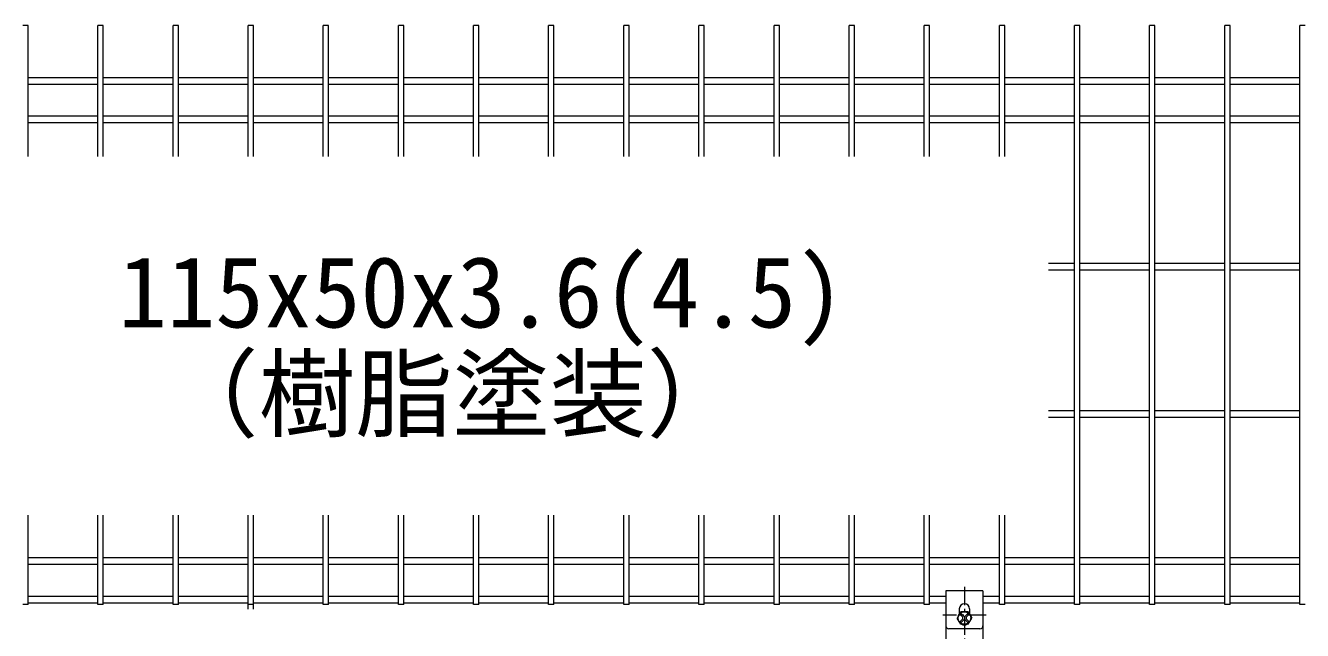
# Model space of a CAD drawing. Units: millimetres, scale not verified. Extents: x -4200 to 4200, y -2970 to 2970.
# Drawn here: x -2504 to -1641, y 370 to 779 of the extents above; entities that cross this region are included whole.
import ezdxf
from ezdxf.enums import TextEntityAlignment as Align

# ---------------------------------------------------------------- set-up
doc = ezdxf.new("R2010")
doc.units = ezdxf.units.MM
doc.header["$LTSCALE"] = 10
doc.linetypes.add('USER1', pattern=[2, 1.25, -0.25, 0.25, -0.25])
for name, color, linetype, lineweight in [('0-0_D-STR2', 7, 'Continuous', 9), ('0-6_D-BMK', 2, 'USER1', 13), ('0-7_D-STR3', 3, 'Continuous', 13), ('0-9_D-STR-TXT', 7, 'Continuous', 13)]:
    doc.layers.add(name, color=color, linetype=linetype, lineweight=lineweight)
doc.styles.add('ＭＳ ゴシック', font='')
doc.styles.get('ＭＳ ゴシック').set_extended_font_data('MS Gothic')

msp = doc.modelspace()

# ---------------------------------------------------------------- linework, layer by layer
at = {"layer": '0-0_D-STR2'}
for p, q in [((-2502.01, 779.18), (-2505.61, 779.18)), ((-2502.01, 690.52), (-2502.01, 779.18)), ((-2454.84, 690.52), (-2454.84, 779.18)), ((-2451.24, 779.18), (-2454.84, 779.18)), ((-2451.24, 690.52), (-2451.24, 779.18)), ((-2404.07, 690.52), (-2404.07, 779.18)), ((-2400.47, 779.18), (-2404.07, 779.18)), ((-2400.47, 690.52), (-2400.47, 779.18)), ((-2353.3, 690.52), (-2353.3, 779.18)), ((-2349.7, 779.18), (-2353.3, 779.18)), ((-2349.7, 690.52), (-2349.7, 779.18)), ((-2302.54, 690.52), (-2302.54, 779.18)), ((-2298.94, 779.18), (-2302.54, 779.18)), ((-2298.94, 690.52), (-2298.94, 779.18)), ((-2251.77, 690.52), (-2251.77, 779.18)), ((-2248.17, 779.18), (-2251.77, 779.18)), ((-2248.17, 690.52), (-2248.17, 779.18)), ((-2201, 690.52), (-2201, 779.18)), ((-2197.4, 779.18), (-2201, 779.18)), ((-2197.4, 690.52), (-2197.4, 779.18)), ((-2150.23, 690.52), (-2150.23, 779.18)), ((-2146.63, 779.18), (-2150.23, 779.18)), ((-2146.63, 690.52), (-2146.63, 779.18)), ((-2099.46, 690.52), (-2099.46, 779.18)), ((-2095.86, 779.18), (-2099.46, 779.18)), ((-2095.86, 690.52), (-2095.86, 779.18)), ((-2048.69, 690.52), (-2048.69, 779.18)), ((-2045.09, 779.18), (-2048.69, 779.18)), ((-2045.09, 690.52), (-2045.09, 779.18)), ((-1997.92, 690.52), (-1997.92, 779.18)), ((-1994.32, 779.18), (-1997.92, 779.18)), ((-1994.32, 690.52), (-1994.32, 779.18)), ((-1947.15, 690.52), (-1947.15, 779.18)), ((-1943.55, 779.18), (-1947.15, 779.18)), ((-1943.55, 690.52), (-1943.55, 779.18)), ((-1896.38, 690.52), (-1896.38, 779.18)), ((-1892.78, 779.18), (-1896.38, 779.18)), ((-1892.78, 690.52), (-1892.78, 779.18)), ((-1845.61, 690.52), (-1845.61, 779.18)), ((-1842.01, 779.18), (-1845.61, 779.18)), ((-1842.01, 690.52), (-1842.01, 779.18)), ((-1794.84, 387.67), (-1794.84, 779.18)), ((-1791.24, 779.18), (-1794.84, 779.18)), ((-1791.24, 387.67), (-1791.24, 779.18)), ((-1744.07, 387.67), (-1744.07, 779.18)), ((-1740.47, 779.18), (-1744.07, 779.18)), ((-1740.47, 387.67), (-1740.47, 779.18)), ((-1693.3, 387.67), (-1693.3, 779.18)), ((-1689.7, 779.18), (-1693.3, 779.18)), ((-1689.7, 387.67), (-1689.7, 779.18)), ((-1642.54, 387.67), (-1642.54, 779.18)), ((-1638.94, 779.18), (-1642.54, 779.18)), ((-2454.84, 743.87), (-2502.01, 743.87)), ((-2404.07, 743.87), (-2451.24, 743.87)), ((-2353.3, 743.87), (-2400.47, 743.87)), ((-2302.54, 743.87), (-2349.7, 743.87)), ((-2251.77, 743.87), (-2298.94, 743.87)), ((-2201, 743.87), (-2248.17, 743.87)), ((-2150.23, 743.87), (-2197.4, 743.87)), ((-2099.46, 743.87), (-2146.63, 743.87)), ((-2048.69, 743.87), (-2095.86, 743.87)), ((-1997.92, 743.87), (-2045.09, 743.87)), ((-1947.15, 743.87), (-1994.32, 743.87)), ((-1896.38, 743.87), (-1943.55, 743.87)), ((-1845.61, 743.87), (-1892.78, 743.87)), ((-1794.84, 743.87), (-1842.01, 743.87)), ((-1744.07, 743.87), (-1791.24, 743.87)), ((-1693.3, 743.87), (-1740.47, 743.87)), ((-1642.54, 743.87), (-1689.7, 743.87)), ((-2454.84, 739.37), (-2502.01, 739.37)), ((-2404.07, 739.37), (-2451.24, 739.37)), ((-2353.3, 739.37), (-2400.47, 739.37)), ((-2302.54, 739.37), (-2349.7, 739.37)), ((-2251.77, 739.37), (-2298.94, 739.37)), ((-2201, 739.37), (-2248.17, 739.37)), ((-2150.23, 739.37), (-2197.4, 739.37)), ((-2099.46, 739.37), (-2146.63, 739.37)), ((-2048.69, 739.37), (-2095.86, 739.37)), ((-1997.92, 739.37), (-2045.09, 739.37)), ((-1947.15, 739.37), (-1994.32, 739.37)), ((-1896.38, 739.37), (-1943.55, 739.37)), ((-1845.61, 739.37), (-1892.78, 739.37)), ((-1794.84, 739.37), (-1842.01, 739.37)), ((-1744.07, 739.37), (-1791.24, 739.37)), ((-1693.3, 739.37), (-1740.47, 739.37)), ((-1642.54, 739.37), (-1689.7, 739.37)), ((-2454.84, 717.89), (-2502.01, 717.89)), ((-2404.07, 717.89), (-2451.24, 717.89)), ((-2353.3, 717.89), (-2400.47, 717.89)), ((-2302.54, 717.89), (-2349.7, 717.89)), ((-2251.77, 717.89), (-2298.94, 717.89)), ((-2201, 717.89), (-2248.17, 717.89)), ((-2150.23, 717.89), (-2197.4, 717.89)), ((-2099.46, 717.89), (-2146.63, 717.89)), ((-2048.69, 717.89), (-2095.86, 717.89)), ((-1997.92, 717.89), (-2045.09, 717.89)), ((-1947.15, 717.89), (-1994.32, 717.89)), ((-1896.38, 717.89), (-1943.55, 717.89)), ((-1845.61, 717.89), (-1892.78, 717.89)), ((-1794.84, 717.89), (-1842.01, 717.89)), ((-1744.07, 717.89), (-1791.24, 717.89)), ((-1693.3, 717.89), (-1740.47, 717.89)), ((-1642.54, 717.89), (-1689.7, 717.89)), ((-2454.84, 713.39), (-2502.01, 713.39)), ((-2404.07, 713.39), (-2451.24, 713.39)), ((-2353.3, 713.39), (-2400.47, 713.39)), ((-2302.54, 713.39), (-2349.7, 713.39)), ((-2251.77, 713.39), (-2298.94, 713.39)), ((-2201, 713.39), (-2248.17, 713.39)), ((-2150.23, 713.39), (-2197.4, 713.39)), ((-2099.46, 713.39), (-2146.63, 713.39)), ((-2048.69, 713.39), (-2095.86, 713.39)), ((-1997.92, 713.39), (-2045.09, 713.39)), ((-1947.15, 713.39), (-1994.32, 713.39)), ((-1896.38, 713.39), (-1943.55, 713.39)), ((-1845.61, 713.39), (-1892.78, 713.39)), ((-1794.84, 713.39), (-1842.01, 713.39)), ((-1744.07, 713.39), (-1791.24, 713.39)), ((-1693.3, 713.39), (-1740.47, 713.39)), ((-1642.54, 713.39), (-1689.7, 713.39)), ((-1794.84, 618.29), (-1812.47, 618.29)), ((-1794.84, 613.79), (-1812.47, 613.79)), ((-1744.07, 618.29), (-1791.24, 618.29)), ((-1744.07, 613.79), (-1791.24, 613.79)), ((-1693.3, 618.29), (-1740.47, 618.29)), ((-1693.3, 613.79), (-1740.47, 613.79)), ((-1642.54, 618.29), (-1689.7, 618.29)), ((-1642.54, 613.79), (-1689.7, 613.79)), ((-1794.84, 518.7), (-1812.47, 518.7)), ((-1744.07, 518.7), (-1791.24, 518.7)), ((-1693.3, 518.7), (-1740.47, 518.7)), ((-1642.54, 518.7), (-1689.7, 518.7)), ((-1794.84, 514.2), (-1812.47, 514.2)), ((-1744.07, 514.2), (-1791.24, 514.2)), ((-1693.3, 514.2), (-1740.47, 514.2)), ((-1642.54, 514.2), (-1689.7, 514.2)), ((-2502.01, 387.67), (-2502.01, 448.13)), ((-2454.84, 387.67), (-2454.84, 448.13)), ((-2451.24, 387.67), (-2451.24, 448.13)), ((-2404.07, 387.67), (-2404.07, 448.13)), ((-2400.47, 387.67), (-2400.47, 448.13)), ((-2353.3, 384.41), (-2353.3, 448.13)), ((-2349.7, 384.41), (-2349.7, 448.13)), ((-2302.54, 387.67), (-2302.54, 448.13)), ((-2298.94, 387.67), (-2298.94, 448.13)), ((-2251.77, 387.67), (-2251.77, 448.13)), ((-2248.17, 387.67), (-2248.17, 448.13)), ((-2201, 387.67), (-2201, 448.13)), ((-2197.4, 387.67), (-2197.4, 448.13)), ((-2150.23, 387.67), (-2150.23, 448.13)), ((-2146.63, 387.67), (-2146.63, 448.13)), ((-2099.46, 387.67), (-2099.46, 448.13)), ((-2095.86, 387.67), (-2095.86, 448.13)), ((-2048.69, 387.67), (-2048.69, 448.13)), ((-2045.09, 387.67), (-2045.09, 448.13)), ((-1997.92, 387.67), (-1997.92, 448.13)), ((-1994.32, 387.67), (-1994.32, 448.13)), ((-1947.15, 387.67), (-1947.15, 448.13)), ((-1943.55, 387.67), (-1943.55, 448.13)), ((-1896.38, 387.67), (-1896.38, 448.13)), ((-1892.78, 387.67), (-1892.78, 448.13)), ((-1845.61, 387.67), (-1845.61, 448.13)), ((-1842.01, 387.67), (-1842.01, 448.13)), ((-2454.84, 419.11), (-2502.01, 419.11)), ((-2454.84, 414.61), (-2502.01, 414.61)), ((-2404.07, 419.11), (-2451.24, 419.11)), ((-2404.07, 414.61), (-2451.24, 414.61)), ((-2353.3, 419.11), (-2400.47, 419.11)), ((-2353.3, 414.61), (-2400.47, 414.61)), ((-2302.54, 419.11), (-2349.7, 419.11)), ((-2302.54, 414.61), (-2349.7, 414.61)), ((-2251.77, 419.11), (-2298.94, 419.11)), ((-2251.77, 414.61), (-2298.94, 414.61)), ((-2201, 419.11), (-2248.17, 419.11)), ((-2201, 414.61), (-2248.17, 414.61)), ((-2150.23, 419.11), (-2197.4, 419.11)), ((-2150.23, 414.61), (-2197.4, 414.61)), ((-2099.46, 419.11), (-2146.63, 419.11)), ((-2099.46, 414.61), (-2146.63, 414.61)), ((-2048.69, 419.11), (-2095.86, 419.11)), ((-2048.69, 414.61), (-2095.86, 414.61)), ((-1997.92, 419.11), (-2045.09, 419.11)), ((-1997.92, 414.61), (-2045.09, 414.61)), ((-1947.15, 419.11), (-1994.32, 419.11)), ((-1947.15, 414.61), (-1994.32, 414.61)), ((-1896.38, 419.11), (-1943.55, 419.11)), ((-1896.38, 414.61), (-1943.55, 414.61)), ((-1845.61, 419.11), (-1892.78, 419.11)), ((-1845.61, 414.61), (-1892.78, 414.61)), ((-1794.84, 419.11), (-1842.01, 419.11)), ((-1794.84, 414.61), (-1842.01, 414.61)), ((-1744.07, 419.11), (-1791.24, 419.11)), ((-1744.07, 414.61), (-1791.24, 414.61)), ((-1693.3, 419.11), (-1740.47, 419.11)), ((-1693.3, 414.61), (-1740.47, 414.61)), ((-1642.54, 419.11), (-1689.7, 419.11)), ((-1642.54, 414.61), (-1689.7, 414.61)), ((-2454.84, 393.13), (-2502.01, 393.13)), ((-2454.84, 388.63), (-2502.01, 388.63)), ((-2404.07, 393.13), (-2451.24, 393.13)), ((-2404.07, 388.63), (-2451.24, 388.63)), ((-2353.3, 393.13), (-2400.47, 393.13)), ((-2353.3, 388.63), (-2400.47, 388.63)), ((-2302.54, 393.13), (-2349.7, 393.13)), ((-2302.54, 388.63), (-2349.7, 388.63)), ((-2251.77, 393.13), (-2298.94, 393.13)), ((-2251.77, 388.63), (-2298.94, 388.63)), ((-2201, 393.13), (-2248.17, 393.13)), ((-2201, 388.63), (-2248.17, 388.63)), ((-2150.23, 393.13), (-2197.4, 393.13)), ((-2150.23, 388.63), (-2197.4, 388.63)), ((-2099.46, 393.13), (-2146.63, 393.13)), ((-2099.46, 388.63), (-2146.63, 388.63)), ((-2048.69, 393.13), (-2095.86, 393.13)), ((-2048.69, 388.63), (-2095.86, 388.63)), ((-1997.92, 393.13), (-2045.09, 393.13)), ((-1997.92, 388.63), (-2045.09, 388.63)), ((-1947.15, 393.13), (-1994.32, 393.13)), ((-1947.15, 388.63), (-1994.32, 388.63)), ((-1896.38, 393.13), (-1943.55, 393.13)), ((-1896.38, 388.63), (-1943.55, 388.63)), ((-1881.7, 393.13), (-1892.78, 393.13)), ((-1881.7, 388.63), (-1892.78, 388.63)), ((-1845.61, 393.13), (-1856.7, 393.13)), ((-1845.61, 388.63), (-1856.7, 388.63)), ((-1794.84, 393.13), (-1842.01, 393.13)), ((-1794.84, 388.63), (-1842.01, 388.63)), ((-1744.07, 393.13), (-1791.24, 393.13)), ((-1744.07, 388.63), (-1791.24, 388.63)), ((-1693.3, 393.13), (-1740.47, 393.13)), ((-1693.3, 388.63), (-1740.47, 388.63)), ((-1642.54, 393.13), (-1689.7, 393.13)), ((-1642.54, 388.63), (-1689.7, 388.63)), ((-2502.01, 387.67), (-2505.61, 387.67)), ((-2451.24, 387.67), (-2454.84, 387.67)), ((-2400.47, 387.67), (-2404.07, 387.67)), ((-2349.7, 387.67), (-2353.3, 387.67)), ((-2298.94, 387.67), (-2302.54, 387.67)), ((-2248.17, 387.67), (-2251.77, 387.67)), ((-2197.4, 387.67), (-2201, 387.67)), ((-2146.63, 387.67), (-2150.23, 387.67)), ((-2095.86, 387.67), (-2099.46, 387.67)), ((-2045.09, 387.67), (-2048.69, 387.67)), ((-1994.32, 387.67), (-1997.92, 387.67)), ((-1943.55, 387.67), (-1947.15, 387.67)), ((-1892.78, 387.67), (-1896.38, 387.67)), ((-1842.01, 387.67), (-1845.61, 387.67)), ((-1791.24, 387.67), (-1794.84, 387.67)), ((-1740.47, 387.67), (-1744.07, 387.67)), ((-1689.7, 387.67), (-1693.3, 387.67)), ((-1638.94, 387.67), (-1642.54, 387.67))]:
    msp.add_line(p, q, dxfattribs=at)
at = {"layer": '0-6_D-BMK'}
for p, q in [((-1869.2, 399.67), (-1869.2, 336.96)), ((-1854.53, 380.32), (-1883.87, 380.32))]:
    msp.add_line(p, q, dxfattribs=at)
at = {"layer": '0-7_D-STR3'}
for p, q in [((-1881.7, 396.8), (-1881.7, 340.37)), ((-1856.7, 396.8), (-1881.7, 396.8)), ((-1856.7, 396.8), (-1856.7, 340.37)), ((-1871.66, 382.76), (-1874.12, 378.5)), ((-1872.7, 384.6), (-1872.7, 380.95)), ((-1871.93, 380.54), (-1870.56, 379.18)), ((-1866.74, 382.76), (-1871.66, 382.76)), ((-1871.24, 381.23), (-1869.88, 379.86)), ((-1867.15, 381.23), (-1868.51, 379.86)), ((-1866.47, 380.54), (-1867.83, 379.18)), ((-1866.74, 382.76), (-1864.28, 378.5)), ((-1865.7, 384.6), (-1865.7, 380.95)), ((-1858.7, 371.16), (-1879.7, 371.16)), ((-1871.66, 374.24), (-1874.12, 378.5)), ((-1871.93, 376.45), (-1870.56, 377.81)), ((-1866.74, 374.24), (-1871.66, 374.24)), ((-1871.24, 375.77), (-1869.88, 377.13)), ((-1867.15, 375.77), (-1868.51, 377.13)), ((-1866.47, 376.45), (-1867.83, 377.81)), ((-1866.74, 374.24), (-1864.28, 378.5))]:
    msp.add_line(p, q, dxfattribs=at)
msp.add_circle((-1869.2, 378.5), 4.26, dxfattribs=at)
for centre, radius, start, end in [((-1856.72, 388.62), 0.02, 270, 0), ((-1869.2, 384.6), 3.5, 0, 180), ((-1871.59, 380.89), 0.483, 44.99953, 224.99952), ((-1869.2, 380.54), 0.965, 225.00001, 314.99999), ((-1866.81, 380.89), 0.483, 315, 135), ((-1879.7, 373.16), 2, 180, 270), ((-1871.59, 376.11), 0.483, 135, 314.99998), ((-1869.2, 377.29), 3.62, 237.53826, 302.46174), ((-1871.24, 378.5), 0.965, 314.99999, 45), ((-1869.2, 376.45), 0.965, 45, 135), ((-1867.15, 378.5), 0.965, 135, 225.00001), ((-1866.81, 376.11), 0.483, 225.00001, 44.99999), ((-1858.7, 373.16), 2, 270, 0)]:
    msp.add_arc(centre, radius, start, end, dxfattribs=at)

# ---------------------------------------------------------------- texts
at = {"layer": '0-9_D-STR-TXT', "style": 'ＭＳ ゴシック'}
for s, p in [('115x50x3.6(4.5)', (-2440.98, 560.55)), ('（樹脂塗装）', (-2411.94, 491.56))]:
    msp.add_text(s, height=48.09, dxfattribs=at).set_placement(p, align=Align.BOTTOM_LEFT)

doc.saveas('drawing.dxf')
